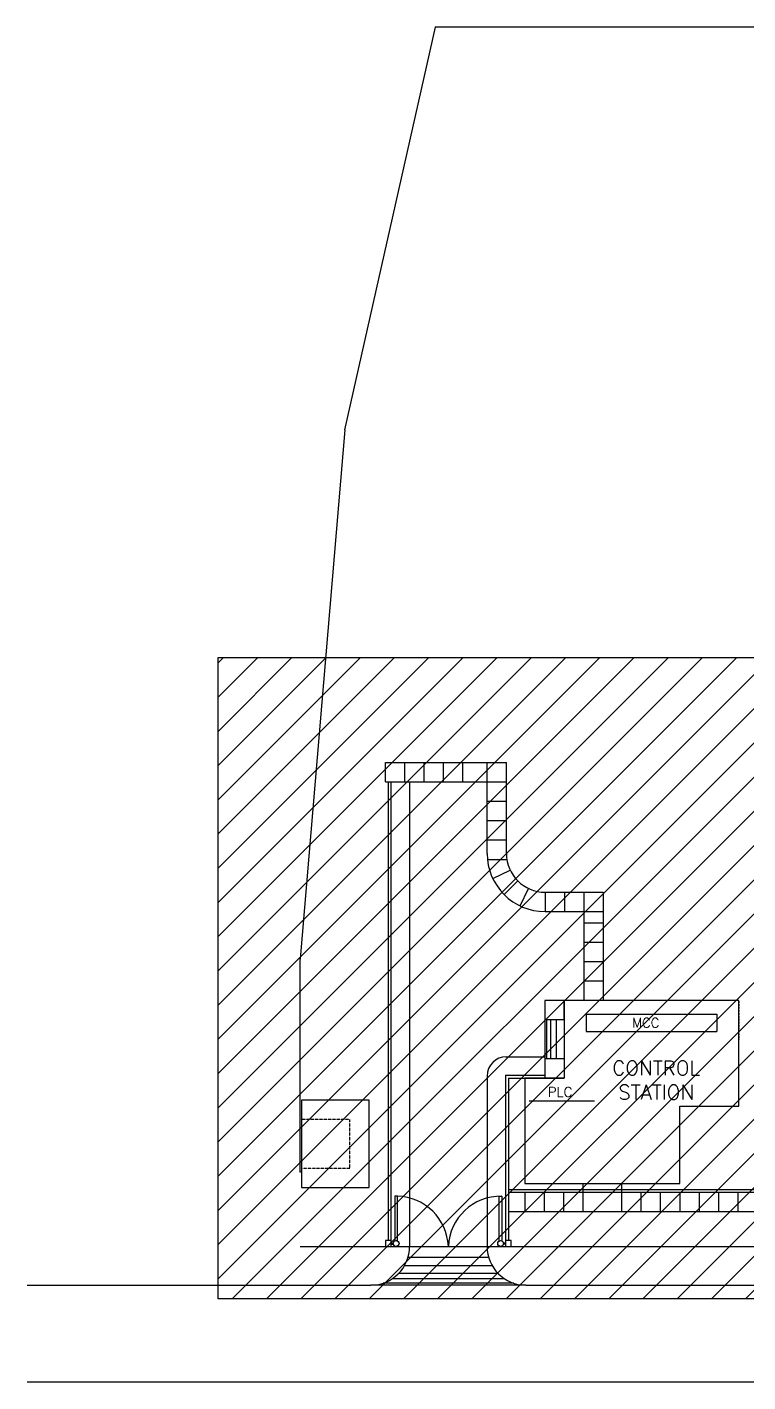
# Model space of a CAD drawing. Header units: inches. Extents: x 72602 to 350810, y -122122 to 43597.
# Drawn here: x 239212 to 276451, y -26403 to 43597 of the extents above; entities that cross this region are included whole.
import ezdxf

# ---------------------------------------------------------------- set-up
doc = ezdxf.new("R2010")
doc.units = ezdxf.units.IN
doc.header["$MEASUREMENT"] = 0
doc.linetypes.add('HIDDEN', pattern=[0.375, 0.25, -0.125])
doc.layers.add('M-HVAC-EQPM-NEW', color=5, linetype='Continuous')
doc.layers.add('M-X-BKGD', color=8, linetype='Continuous')
doc.styles.add('SIMPLEX', font='simplex.shx')
doc.styles.add('SIMS', font='simplex.shx')

msp = doc.modelspace()

# ---------------------------------------------------------------- hatches: boundary and pattern name
at = {"layer": 'M-HVAC-EQPM-NEW'}
h = msp.add_hatch(dxfattribs=at)
h.set_pattern_fill('ANSI31', color=1, scale=10000)
h.set_pattern_definition([(45, (111310, -84593.9), (-883.8835, 883.8835), [])])
h.paths.add_polyline_path([(249076, 11031), (293369, 11031), (293369, -22105), (249076, -22105)])

# ---------------------------------------------------------------- linework, layer by layer
at = {"layer": 'M-HVAC-EQPM-NEW', "color": 1}
msp.add_lwpolyline([(249076, 11031), (293369, 11031), (293369, -22105), (249076, -22105)], close=True, dxfattribs=at)
at = {"layer": 'M-X-BKGD'}
for p, q in [((255626, 22797), (260306, 43597)), ((255626, 22797), (260306, 43597)), ((337046, 43597), (260306, 43597)), ((337046, 43597), (260306, 43597)), ((255626, 22797), (253326, -4543)), ((257726, 5597), (263976, 5597)), ((257726, 4597), (257726, 5597)), ((257726, 5597), (263976, 5597)), ((257726, 4597), (257726, 5597)), ((258726, 4597), (258726, 5597)), ((258726, 4597), (258726, 5597)), ((259726, 4597), (259726, 5597)), ((259726, 4597), (259726, 5597)), ((260726, 4597), (260726, 5597)), ((260726, 4597), (260726, 5597)), ((261726, 4597), (261726, 5597)), ((261726, 4597), (261726, 5597)), ((262976, 897), (262976, 5597)), ((262976, 897), (262976, 5597)), ((263976, 897), (263976, 5597)), ((263976, 897), (263976, 5597)), ((257726, 4597), (263976, 4597)), ((257726, 4597), (263976, 4597)), ((257876, -19103), (257876, 4597)), ((257876, -19103), (257876, 4597)), ((258026, -19103), (258026, 4597)), ((258026, -19103), (258026, 4597)), ((258976, 4597), (258976, -19403)), ((258976, 4597), (258976, -19403)), ((262976, 3597), (263976, 3597)), ((262976, 3597), (263976, 3597)), ((262976, 2597), (263976, 2597)), ((262976, 2597), (263976, 2597)), ((262976, 1597), (263976, 1597)), ((262976, 1597), (263976, 1597)), ((262976, 597), (263976, 597)), ((262976, 597), (263976, 597)), ((263269, -396), (264171, 35)), ((263269, -396), (264171, 35)), ((264562, -517), (263854, -1224)), ((264562, -517), (263854, -1224)), ((264683, -1810), (265114, -907)), ((264683, -1810), (265114, -907)), ((265976, -1103), (268976, -1103)), ((265976, -1103), (265976, -2103)), ((265976, -1103), (268976, -1103)), ((265976, -1103), (265976, -2103)), ((266976, -1103), (266976, -2103)), ((266976, -1103), (266976, -2103)), ((267976, -1103), (267976, -6703)), ((267976, -1103), (267976, -6703)), ((268976, -1103), (268976, -6703)), ((268976, -1103), (268976, -6703)), ((265976, -2103), (268976, -2103)), ((265976, -2103), (268976, -2103)), ((268976, -2703), (267976, -2703)), ((268976, -2703), (267976, -2703)), ((268976, -3703), (267976, -3703)), ((268976, -3703), (267976, -3703)), ((253326, -15543), (253326, -4543)), ((253326, -15543), (253326, -4543)), ((268976, -4703), (267976, -4703)), ((268976, -4703), (267976, -4703)), ((268976, -5703), (267976, -5703)), ((268976, -5703), (267976, -5703)), ((268976, -6703), (265951, -6703)), ((265951, -6703), (265951, -10703)), ((268976, -6703), (265951, -6703)), ((265951, -6703), (265951, -10703)), ((266951, -7703), (266951, -6703)), ((266951, -7703), (266951, -6703)), ((268088, -7403), (274838, -7403)), ((268088, -7403), (268088, -8303)), ((268088, -7403), (274838, -7403)), ((268088, -7403), (268088, -8303)), ((274838, -7403), (274838, -8303)), ((274838, -7403), (274838, -8303)), ((266951, -7703), (265951, -7703)), ((266951, -7703), (265951, -7703)), ((266951, -7703), (265951, -7703)), ((266951, -7703), (265951, -7703)), ((266051, -7703), (266051, -9703)), ((266051, -7703), (266051, -9703)), ((266051, -7703), (266051, -9703)), ((266051, -7703), (266051, -9703)), ((266251, -7703), (266251, -9703)), ((266251, -7703), (266251, -9703)), ((266251, -7703), (266251, -9703)), ((266251, -7703), (266251, -9703)), ((266551, -7703), (266551, -9703)), ((266551, -7703), (266551, -9703)), ((268088, -8303), (274838, -8303)), ((268088, -8303), (274838, -8303)), ((263951, -9603), (265951, -9603)), ((263951, -9603), (265951, -9603)), ((263976, -9603), (265951, -9603)), ((263976, -9603), (265951, -9603)), ((266951, -9703), (265951, -9703)), ((266951, -9703), (265951, -9703)), ((266951, -9703), (265951, -9703)), ((266951, -9703), (265951, -9703)), ((262976, -10603), (262976, -19403)), ((262976, -10603), (262976, -19403)), ((263926, -10553), (263926, -19103)), ((263926, -10553), (265951, -10553)), ((263926, -10553), (263926, -19103)), ((263926, -10553), (265951, -10553)), ((264076, -10703), (264076, -19103)), ((264076, -10703), (266951, -10703)), ((264076, -10703), (264076, -19103)), ((264076, -10703), (266951, -10703)), ((265147, -11882), (268522, -11882)), ((265147, -11882), (268522, -11882)), ((264926, -16603), (264926, -17603)), ((264926, -16603), (264926, -17603)), ((265926, -16603), (265926, -17603)), ((265926, -16603), (265926, -17603)), ((266926, -16603), (266926, -17603)), ((266926, -16603), (266926, -17603)), ((267926, -16153), (267926, -17603)), ((267926, -16153), (267926, -17603)), ((269926, -16153), (269926, -17603)), ((269926, -16153), (269926, -17603)), ((270926, -16603), (270926, -17603)), ((270926, -16603), (270926, -17603)), ((271926, -16603), (271926, -17603)), ((271926, -16603), (271926, -17603)), ((272926, -16603), (272926, -17603)), ((272926, -16603), (272926, -17603)), ((273926, -16603), (273926, -17603)), ((273926, -16603), (273926, -17603)), ((274926, -16603), (274926, -17603)), ((274926, -16603), (274926, -17603)), ((275926, -16603), (275926, -17603)), ((275926, -16603), (275926, -17603)), ((264076, -17603), (292576, -17603)), ((264076, -17603), (292576, -17603)), ((253326, -19403), (337046, -19403)), ((253326, -19403), (337046, -19403)), ((239212, -21403), (256976, -21403)), ((239212, -21403), (256976, -21403)), ((264976, -21403), (296146, -21403)), ((264976, -21403), (296146, -21403)), ((239212, -26403), (342536, -26403)), ((239212, -26403), (342536, -26403))]:
    msp.add_line(p, q, dxfattribs=at)
at = {"layer": 'M-X-BKGD', "linetype": 'HIDDEN', "ltscale": 0.4}
msp.add_line((275976, -6703), (275976, -8733), dxfattribs=at)
msp.add_line((275976, -6703), (275976, -8733), dxfattribs=at)
at = {"layer": 'M-X-BKGD'}
for points in [[(264076, -16603), (292162, -16603), (295046, -13718), (295046, 997)], [(264076, -16453), (292099, -16453), (294896, -13656), (294896, 997)], [(264076, -16603), (292162, -16603), (295046, -13718), (295046, 997)], [(264076, -16453), (292099, -16453), (294896, -13656), (294896, 997)]]:
    msp.add_lwpolyline(points, dxfattribs=at)
for points in [[(264926, -10703), (264926, -16153), (272926, -16153), (272926, -12153), (275976, -12153), (275976, -6703), (266951, -6703), (266951, -10703)], [(264926, -10703), (264926, -16153), (272926, -16153), (272926, -12153), (275976, -12153), (275976, -6703), (266951, -6703), (266951, -10703)], [(253388, -16351), (256889, -16351), (256889, -11849), (253388, -11849)], [(253388, -16351), (256889, -16351), (256889, -11849), (253388, -11849)], [(257726, -19403), (258026, -19403), (258026, -19103), (257726, -19103)], [(257726, -19403), (258026, -19403), (258026, -19103), (257726, -19103)], [(263926, -19403), (264226, -19403), (264226, -19103), (263926, -19103)], [(263926, -19403), (264226, -19403), (264226, -19103), (263926, -19103)]]:
    msp.add_lwpolyline(points, close=True, dxfattribs=at)
at = {"layer": 'M-X-BKGD', "linetype": 'HIDDEN'}
msp.add_lwpolyline([(253387, -15351), (255889, -15351), (255889, -12849), (253387, -12849)], close=True, dxfattribs=at)
msp.add_lwpolyline([(253387, -15351), (255889, -15351), (255889, -12849), (253387, -12849)], close=True, dxfattribs=at)
at = {"layer": 'M-X-BKGD', "ltscale": 0.2}
for points in [[(258343, -19119), (258343, -16809), (258208, -16809), (258208, -19119)], [(258343, -19119), (258343, -16809), (258208, -16809), (258208, -19119)], [(263608, -19119), (263608, -16809), (263743, -16809), (263743, -19119)], [(263608, -19119), (263608, -16809), (263743, -16809), (263743, -19119)], [(258026, -19228), (258128, -19228)], [(258026, -19228), (258128, -19228)], [(258026, -19278), (258128, -19278)], [(258026, -19278), (258128, -19278)], [(263926, -19228), (263824, -19228)], [(263926, -19228), (263824, -19228)], [(263926, -19278), (263824, -19278)], [(263926, -19278), (263824, -19278)], [(263061, -19982), (258890, -19982)], [(263061, -19982), (258890, -19982)], [(263546, -20802), (258405, -20802)], [(263546, -20802), (258405, -20802)], [(263223, -20411), (258728, -20411)], [(263223, -20411), (258728, -20411)], [(264976, -21403), (256976, -21403)], [(264976, -21403), (256976, -21403)], [(264351, -21303), (257601, -21303)], [(264351, -21303), (257601, -21303)], [(263882, -21077), (258070, -21077)], [(263882, -21077), (258070, -21077)]]:
    msp.add_lwpolyline(points, dxfattribs=at)
for centre in [(258276, -19253), (258276, -19253), (263676, -19253), (263676, -19253)]:
    msp.add_circle(centre, 150, dxfattribs=at)
at = {"layer": 'M-X-BKGD'}
for centre, radius, start, end in [((265976, 897), 3000, 180, 270), ((265976, 897), 3000, 180, 270), ((265976, 897), 2000, 180, 270), ((265976, 897), 2000, 180, 270), ((263976, -10603), 1000, 90, 180), ((263976, -10603), 1000, 90, 180), ((256976, -19403), 2000, 270, 0), ((256976, -19403), 2000, 270, 0), ((264976, -19403), 2000, 180, 270), ((264976, -19403), 2000, 180, 270)]:
    msp.add_arc(centre, radius, start, end, dxfattribs=at)
at = {"layer": 'M-X-BKGD', "ltscale": 0.2}
for centre, radius, start, end in [((258269, -19516), 2709, 2.4027, 88.43795), ((258269, -19516), 2709, 2.4027, 88.43795), ((263681, -19516), 2708, 89.00527, 177.60605), ((263681, -19516), 2708, 89.00527, 177.60605)]:
    msp.add_arc(centre, radius, start, end, dxfattribs=at)
at = {"layer": 'M-X-BKGD'}
for p in [(260306, 43597), (260306, 43597), (253326, -4543), (253326, -4543), (253326, -15543), (253326, -15543)]:
    msp.add_point(p, dxfattribs=at)

# ---------------------------------------------------------------- texts
at = {"layer": 'M-X-BKGD', "style": 'SIMS'}
for s, p in [('MCC', (270466, -8098, -422)), ('MCC', (270466, -8098, -422)), ('PLC', (266118, -11674, -422))]:
    msp.add_text(s, height=500, dxfattribs=at).set_placement(p)
at = {"layer": 'M-X-BKGD', "insert": (271714, -9812), "char_height": 750, "width": 4928.57, "attachment_point": 2, "style": 'SIMPLEX'}
msp.add_mtext('CONTROL\\PSTATION', dxfattribs=at)
msp.add_mtext('CONTROL\\PSTATION', dxfattribs=at)

doc.saveas('drawing.dxf')
